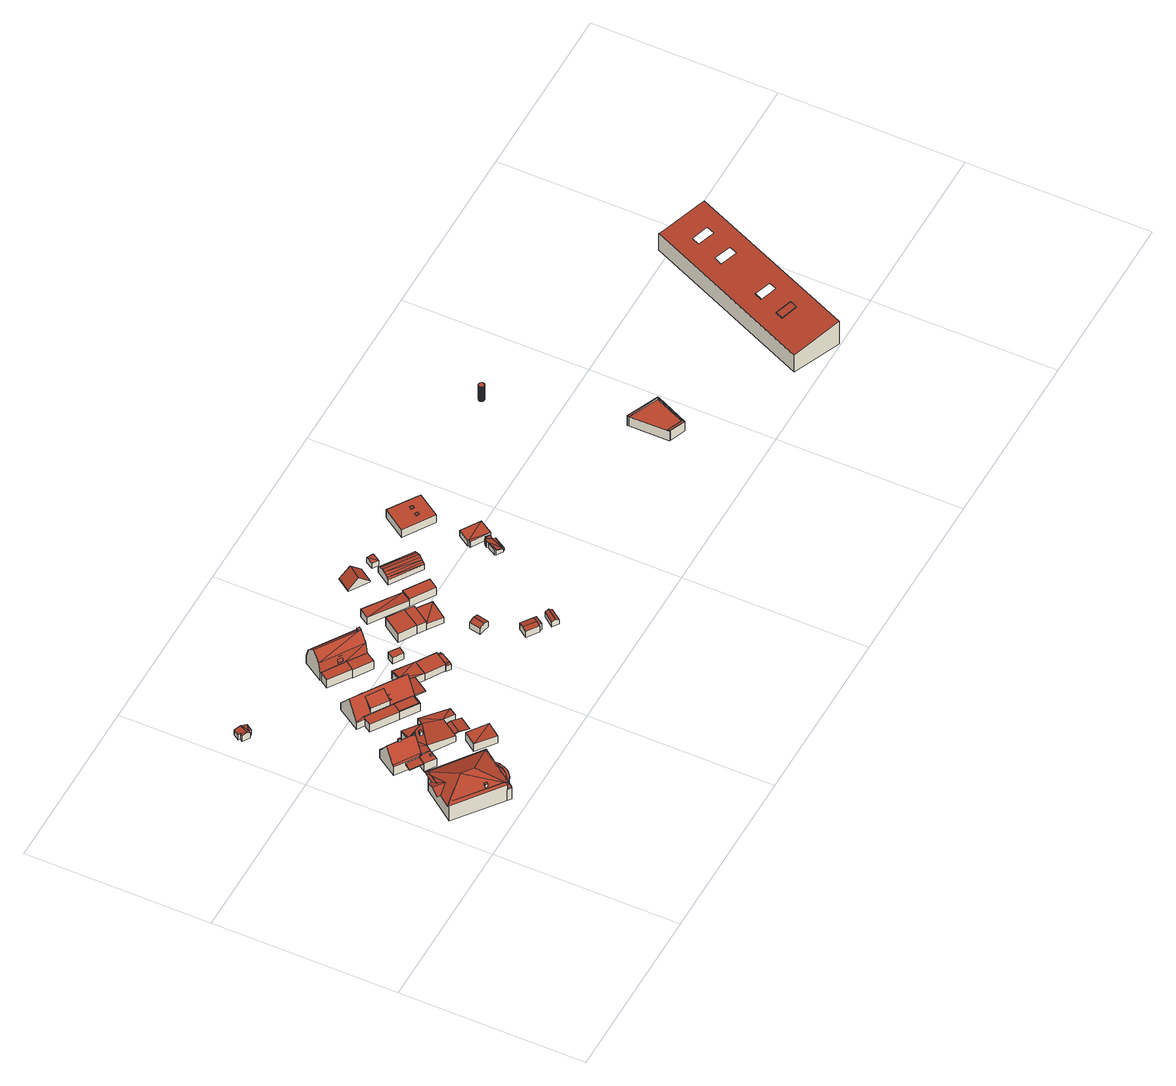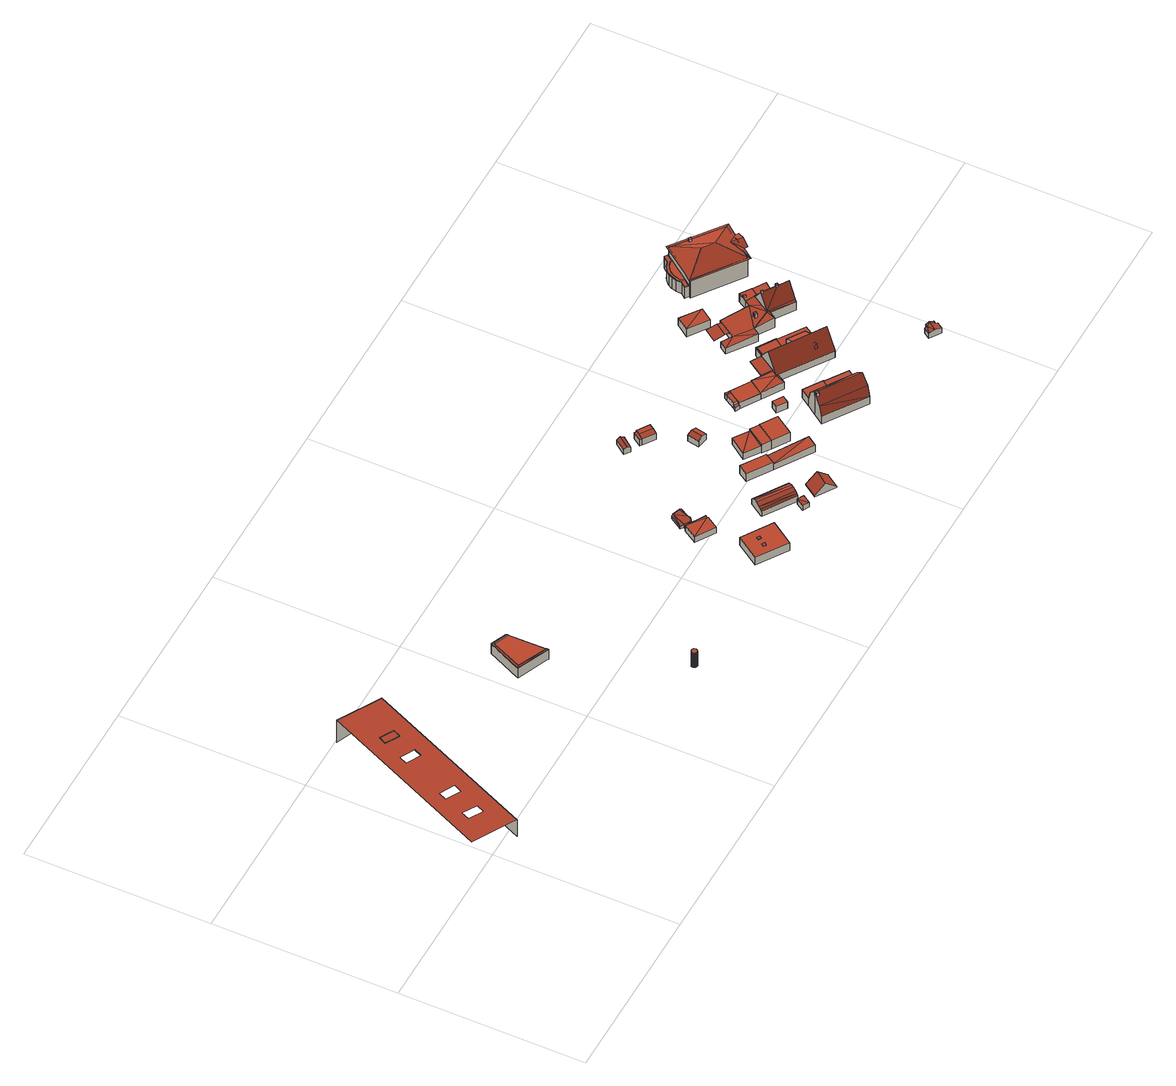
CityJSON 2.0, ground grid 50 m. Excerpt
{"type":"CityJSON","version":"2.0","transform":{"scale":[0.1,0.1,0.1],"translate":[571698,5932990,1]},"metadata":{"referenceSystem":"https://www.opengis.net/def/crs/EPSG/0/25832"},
"CityObjects":{
"building1":{"type":"Building","attributes":{"Grundfläche 2D":"194.973940","Grundhöhe NN":"5.534"},"children":["building1-1","building1-2"],"geometry":[{"type":"Solid","lod":"3","boundaries":[[[[0,1,2,3,4,5,6,7,8,9,10,11,12,13,14,15,16,17]],[[18,19,20,21,22,23,24,25,26,27,28,19]],[[22,21,29,30,23]],[[31,23,30,29,32,33]],[[24,23,31,33,34,25]],[[35,36,28,27,26]],[[37,35,38,39,40,41]],[[28,36,35,37,41]],[[19,42,19,28,41,40,39,43,20]],[[2,1,44,45,46,3]],[[47,4,3,46,45]],[[48,6,5,4,47,49]],[[50,8,7,6,48,51]],[[52,10,9,8,50,53]],[[11,10,52,54]],[[55,13,12,11,54,56]],[[57,15,14,13,55,58]],[[16,15,57,59]],[[16,59,60,0,17]],[[61,62,40,63,64,65]],[[64,63,66,1,0,60]],[[67,42,68,62,61,69]],[[70,71,72,24,31,30,22,18,19,67,69,73]],[[44,1,66,37,36,27,71,70]],[[64,60,59,57,58,55,56,54,52,53,50,51,48,49,47,45,44,70,73,69,61,65]],[[20,67,21]],[[43,39,40,62,68,42,67,20]],[[21,22,30,29]],[[67,19,21]],[[18,22,21,19]],[[30,31,33,32,29]],[[24,25,34,33,31]],[[26,25,24,72,71]],[[36,37,35,26,27]],[[26,71,27]],[[40,39,38,35,37,66,63]]]],"semantics":{"surfaces":[{"type":"RoofSurface"},{"type":"WallSurface"},{"type":"GroundSurface"}],"values":[[0,0,0,0,0,0,0,0,0,1,1,1,1,1,1,1,1,1,1,1,1,1,1,1,2,0,0,0,0,0,0,0,0,0,0,0]]}}]},
"building1-1":{"type":"BuildingInstallation","parents":["building1"],"geometry":[{"type":"MultiSurface","lod":"3","boundaries":[[[74,75,76,77,78,79,80,81,82,83,84,85,86,87,88,89,90,91,92,93,94,95,96,97,98,99,100,101]],[[89,88,17,102]],[[102,103,90,89]],[[91,90,103,104]],[[105,93,92,91,104,106]],[[105,107,94,93]],[[107,108,109,96,95,94]],[[97,96,109,110]],[[110,111,98,97]],[[112,99,98,111]],[[112,113,100,99]],[[101,100,113,2]],[[101,2,114]],[[3,4,75,74]],[[4,5,6,77,76,75]],[[6,7,8,79,78,77]],[[8,9,10,81,80,79]],[[10,11,82,81]],[[11,12,13,84,83,82]],[[14,15,86,85,84,13]],[[15,16,87,86]],[[16,17,88,87]],[[46,3,74,101,114]]],"semantics":{"surfaces":[{"type":"RoofSurface"},{"type":"WallSurface"}],"values":[0,1,1,1,1,1,1,1,1,1,1,1,1,1,1,1,1,1,1,1,1,1,1]}}]},
"building1-2":{"type":"BuildingInstallation","parents":["building1"],"geometry":[{"type":"MultiSurface","lod":"3","boundaries":[[[115,116,117,118]],[[118,117,119,120]],[[115,118,120,121]],[[116,115,121,122]],[[117,116,122,119]]],"semantics":{"surfaces":[{"type":"RoofSurface"},{"type":"WallSurface"}],"values":[0,1,1,1,1]}}]},
"building2":{"type":"Building","attributes":{"Grundfläche 2D":"8.805432","Grundhöhe NN":"5.293"},"geometry":[{"type":"Solid","lod":"3","boundaries":[[[[123,124,125,126,127]],[[124,123,128]],[[129,124,130]],[[125,124,129]],[[131,129,132]],[[125,129,131]],[[127,126,133,134]],[[123,127,134,135]],[[128,123,135,136]],[[130,124,128,136,137]],[[129,130,137,138]],[[132,129,138,139]],[[131,132,139,140]],[[133,126,125,131,140]],[[135,134,133,140,139,138,137,136]]]],"semantics":{"surfaces":[{"type":"RoofSurface"},{"type":"WallSurface"},{"type":"GroundSurface"}],"values":[[0,0,0,0,0,0,1,1,1,1,1,1,1,1,2]]}}]},
"building3":{"type":"Building","attributes":{"Grundfläche 2D":"173.697219","Grundhöhe NN":"5.300"},"children":["building3-1","building3-2","building3-3","building3-4","building3-5"],"geometry":[{"type":"Solid","lod":"3","boundaries":[[[[141,142,143]],[[144,141,145]],[[144,142,141]],[[146,147,145]],[[147,144,145]],[[146,148,149,150,151,152,147]],[[144,147,153,154,155]],[[156,157,155]],[[157,158,155]],[[158,144,155]],[[159,160,161,162,163,164]],[[165,145,166,167]],[[166,168,167]],[[166,145,141,169]],[[165,170,171,145]],[[172,173,145,171,174,175]],[[176,177,178,172,175,174,171,170]],[[177,176,179,180,181]],[[182,151,181]],[[151,177,181]],[[183,184,185,186]],[[187,184,183,188]],[[189,179,176,170,165,167,190,191]],[[192,193,159,164,182,181,180,179,189,194]],[[182,164,163,151]],[[150,149,148,146,145,141,145,173,172,178,177,151]],[[167,168,195,190]],[[143,166,169,141]],[[151,163,162,152]],[[152,162,196,197,147]],[[153,147,197,198]],[[198,199,155,154,153],[185,200,201,186]],[[156,155,199,202]],[[157,156,202,203]],[[158,157,203,204]],[[144,158,204,205]],[[142,144,205,206]],[[168,166,143,142,206,195]],[[207,160,159,193,192,194,208,209]],[[160,207,209,208,210,161]],[[162,161,210,196]],[[211,188,183,186,201,212]],[[187,188,211,213]],[[214,200,185,184,187,213]],[[191,190,195,206,205,204,203,202,199,198,197,196,210,208,194,189]],[[214,212,201,200]],[[214,213,211,212]]]],"semantics":{"surfaces":[{"type":"RoofSurface"},{"type":"WallSurface"},{"type":"GroundSurface"}],"values":[[0,0,0,0,0,0,0,0,0,0,0,0,0,0,0,0,0,0,0,0,0,0,1,1,1,1,1,1,1,1,1,1,1,1,1,1,1,1,1,1,1,1,1,1,2,2,2]]}}]},
"building3-1":{"type":"BuildingInstallation","parents":["building3"],"geometry":[{"type":"MultiSurface","lod":"3","boundaries":[[[215,216,217,218]],[[218,217,219,220]],[[215,218,220,221]],[[216,215,221,222]],[[217,216,222,219]]],"semantics":{"surfaces":[{"type":"RoofSurface"},{"type":"WallSurface"}],"values":[0,1,1,1,1]}}]},
"building3-2":{"type":"BuildingInstallation","parents":["building3"],"geometry":[{"type":"MultiSurface","lod":"3","boundaries":[[[223,224,225,226]],[[226,225,227,228]],[[223,226,228,229]],[[224,223,229,230]],[[225,224,230,227]]],"semantics":{"surfaces":[{"type":"RoofSurface"},{"type":"WallSurface"}],"values":[0,1,1,1,1]}}]},
"building3-3":{"type":"BuildingInstallation","parents":["building3"],"geometry":[{"type":"MultiSurface","lod":"3","boundaries":[[[231,232,233,234,235,236]],[[235,234,173,237]],[[238,231,236,235,237,175]],[[232,231,238,178]],[[178,172,173,234,233,232]]],"semantics":{"surfaces":[{"type":"RoofSurface"},{"type":"WallSurface"}],"values":[0,1,1,1,1]}}]},
"building3-4":{"type":"BuildingInstallation","parents":["building3"],"geometry":[{"type":"MultiSurface","lod":"3","boundaries":[[[239,240,241,242,243,244]],[[240,245,171,241]],[[171,246,242,241]],[[244,243,242,246,247,248]],[[239,244,248,174,249]],[[245,240,239,249]]],"semantics":{"surfaces":[{"type":"RoofSurface"},{"type":"WallSurface"}],"values":[0,1,1,1,1,1]}}]},
"building3-5":{"type":"BuildingInstallation","parents":["building3"],"geometry":[{"type":"MultiSurface","lod":"3","boundaries":[[[250,251,207,193]],[[192,252,250,193]],[[209,192,193,207]],[[252,253,251,250]],[[253,209,207,251]],[[253,252,192,209]]],"semantics":{"surfaces":[{"type":"RoofSurface"},{"type":"WallSurface"},{"type":"OuterCeilingSurface"}],"values":[0,1,1,1,1,2]}}]},
"building4":{"type":"Building","attributes":{"Grundfläche 2D":"26.773908","Grundhöhe NN":"5.334"},"geometry":[{"type":"Solid","lod":"3","boundaries":[[[[254,255,256]],[[254,256,257]],[[258,259,256,255]],[[259,260,257,256]],[[260,261,254,257]],[[261,258,255,254]],[[261,260,259,258]]]],"semantics":{"surfaces":[{"type":"RoofSurface"},{"type":"WallSurface"},{"type":"GroundSurface"}],"values":[[0,0,1,1,1,1,2]]}}]},
"building5":{"type":"Building","attributes":{"Grundfläche 2D":"152.526077","Grundhöhe NN":"5.478"},"children":["building5-1","building5-2","building5-3","building5-4"],"geometry":[{"type":"Solid","lod":"3","boundaries":[[[[262,263,264,265]],[[266,267,268,269,270,271]],[[272,273,274,275]],[[276,277,278,267,266,271,270,274,273,279,280,281,282,283,284,285,286]],[[287,288,289,290,291,292]],[[293,292,291,290,294,295,272,296]],[[284,283,263,262]],[[282,281,264,263,283]],[[281,280,265,264]],[[280,284,262,265]],[[292,297,298,287]],[[288,287,298,299]],[[291,290,291,292]],[[274,270,269,300,301]],[[275,274,301,302]],[[273,272,295]],[[289,288,299,303,277,276,286,285,284,280,279,273,295,294,290]],[[304,268,267,278,277,303,305]],[[269,268,304,300]],[[275,296,272]],[[296,275,302,306,293]],[[292,293,306,297]],[[302,301,300,304,305,303,299,298,297,306]]]],"semantics":{"surfaces":[{"type":"RoofSurface"},{"type":"WallSurface"},{"type":"GroundSurface"}],"values":[[0,0,0,0,0,0,1,1,1,1,1,1,1,1,1,1,1,1,1,1,1,1,2]]}}]},
"building5-1":{"type":"BuildingInstallation","parents":["building5"],"geometry":[{"type":"MultiSurface","lod":"3","boundaries":[[[307,308,309,310,311]],[[311,310,312,313]],[[307,311,313,314]],[[308,307,314,315]],[[309,308,315,316]],[[310,309,316,312]]],"semantics":{"surfaces":[{"type":"RoofSurface"},{"type":"WallSurface"}],"values":[0,1,1,1,1,1]}}]},
"building5-2":{"type":"BuildingInstallation","parents":["building5"],"geometry":[{"type":"MultiSurface","lod":"3","boundaries":[[[317,318,319,320,321,322,323,324]],[[319,318,325,326]],[[327,328,322,321,320,319,326,329]],[[323,322,328,330]],[[331,325,318,317,324,323,330,332]]],"semantics":{"surfaces":[{"type":"RoofSurface"},{"type":"WallSurface"}],"values":[0,1,1,1,1]}}]},
"building5-3":{"type":"BuildingInstallation","parents":["building5"],"geometry":[{"type":"MultiSurface","lod":"3","boundaries":[[[291,333,294,295,296,293,292]],[[272,296,295]]],"semantics":{"surfaces":[{"type":"RoofSurface"},{"type":"WallSurface"}],"values":[0,1]}}]},
"building5-4":{"type":"BuildingInstallation","parents":["building5"],"geometry":[{"type":"MultiSurface","lod":"3","boundaries":[[[334,276,286,335,336,337]],[[337,336,291,292]],[[334,337,292,287]],[[276,334,287,288]],[[286,276,288,289]],[[335,286,289,338]],[[336,335,338,291]]],"semantics":{"surfaces":[{"type":"RoofSurface"},{"type":"WallSurface"}],"values":[0,1,1,1,1,1,1]}}]},
"building6":{"type":"Building","attributes":{"Grundfläche 2D":"59.624108","Grundhöhe NN":"5.288"},"children":["building6-1"],"geometry":[{"type":"Solid","lod":"3","boundaries":[[[[339,340,268]],[[341,268,342]],[[343,268,341]],[[339,268,343]],[[344,345,346]],[[347,348,345,344]],[[347,344,349]],[[350,351,352]],[[352,353,354,355,350]],[[356,357,358,359,360]],[[361,362,346,345]],[[268,340,363,364]],[[342,268,364,365]],[[342,365,366,353,341]],[[341,353,352,343]],[[343,352,367,368,339]],[[340,339,368,363]],[[347,349,369,370]],[[348,347,370,371]],[[345,348,371,372]],[[344,354,353,366,369,349]],[[362,360,359,350,355,354,344,346]],[[350,359,373,374,351]],[[352,351,374,367]],[[357,356,375,376]],[[358,357,376,377]],[[359,358,377,373]],[[361,345,372,375,356]],[[361,356,360,362]],[[370,369,366,365,364,363,368,367,374,373,377,376,375,372,371]]]],"semantics":{"surfaces":[{"type":"RoofSurface"},{"type":"WallSurface"},{"type":"GroundSurface"}],"values":[[0,0,0,0,0,0,0,0,0,0,0,1,1,1,1,1,1,1,1,1,1,1,1,1,1,1,1,1,1,2]]}}]},
"building6-1":{"type":"BuildingInstallation","parents":["building6"],"geometry":[{"type":"MultiSurface","lod":"3","boundaries":[[[378,379,380,381]],[[379,378,342,382]],[[380,379,382,383]],[[381,380,383,384]],[[378,381,384,342]],[[382,342,384,383]]],"semantics":{"surfaces":[{"type":"RoofSurface"},{"type":"WallSurface"},{"type":"OuterCeilingSurface"}],"values":[0,1,1,1,1,2]}}]},
"building7":{"type":"Building","attributes":{"Grundfläche 2D":"124.229030","Grundhöhe NN":"5.513"},"children":["building7-1","building7-2"],"geometry":[{"type":"Solid","lod":"3","boundaries":[[[[385,386,387]],[[386,388,387]],[[389,390,391]],[[392,393,390,389]],[[394,390,393]],[[395,396,397,386,385,391,390,394]],[[392,389,398,399,400]],[[401,402,392,400]],[[403,404,405,406,407]],[[406,408,409,410,407]],[[398,389,391,385,387,411,412]],[[398,412,413,399]],[[414,393,392,402,415,416]],[[417,418,388,386,397,396,395,394,393,414]],[[387,388,418,411]],[[404,403,407,401,400,399]],[[404,399,413,419,405]],[[406,405,419,420]],[[410,402,401,407]],[[408,406,420,421]],[[409,408,421,422]],[[409,422,415,402,410]],[[417,414,416,415,422,421,420,419,413,412,411,418]]]],"semantics":{"surfaces":[{"type":"RoofSurface"},{"type":"WallSurface"},{"type":"GroundSurface"}],"values":[[0,0,0,0,0,0,0,0,0,0,1,1,1,1,1,1,1,1,1,1,1,1,2]]}}]},
"building7-1":{"type":"BuildingInstallation","parents":["building7"],"geometry":[{"type":"MultiSurface","lod":"3","boundaries":[[[423,424,425,426]],[[426,425,427,428]],[[424,423,429,430]],[[423,426,428,429]],[[425,424,430,427]]],"semantics":{"surfaces":[{"type":"RoofSurface"},{"type":"WallSurface"}],"values":[0,1,1,1,1]}}]},
"building7-2":{"type":"BuildingInstallation","parents":["building7"],"geometry":[{"type":"MultiSurface","lod":"3","boundaries":[[[431,432,433,434,435,436]],[[434,433,432,396,437,438]],[[438,439,390,435,434]],[[390,393,436,435]],[[393,394,395,396,432,431,436]]],"semantics":{"surfaces":[{"type":"RoofSurface"},{"type":"WallSurface"}],"values":[0,1,1,1,1]}}]},
"building8":{"type":"Building","attributes":{"Grundfläche 2D":"6.473067","Grundhöhe NN":"5.505"},"geometry":[{"type":"Solid","lod":"3","boundaries":[[[[440,441,442,443]],[[444,445,443,442]],[[445,446,440,443]],[[446,447,441,440]],[[447,444,442,441]],[[447,446,445,444]]]],"semantics":{"surfaces":[{"type":"RoofSurface"},{"type":"WallSurface"},{"type":"GroundSurface"}],"values":[[0,1,1,1,1,2]]}}]},
"building9":{"type":"Building","attributes":{"Grundfläche 2D":"73.632465","Grundhöhe NN":"5.394"},"geometry":[{"type":"Solid","lod":"3","boundaries":[[[[448,449,450,451]],[[452,453,454,455]],[[456,457,458]],[[456,458,459]],[[451,450,460,461]],[[451,461,462,453,448]],[[448,453,452,449]],[[449,452,463,460,450]],[[453,462,464,458,454]],[[465,455,454,458,457,466]],[[452,455,465,463]],[[459,458,464,467]],[[456,459,467,468]],[[457,456,468,466]],[[463,465,466,468,467,464,462,461,460]]]],"semantics":{"surfaces":[{"type":"RoofSurface"},{"type":"WallSurface"},{"type":"GroundSurface"}],"values":[[0,0,0,0,1,1,1,1,1,1,1,1,1,1,2]]}}]},
"building10":{"type":"Building","attributes":{"Grundfläche 2D":"9.948511","Grundhöhe NN":"5.311"},"geometry":[{"type":"Solid","lod":"3","boundaries":[[[[469,470,471,472]],[[473,470,469,474]],[[472,471,475,476]],[[477,474,469,472,476,478]],[[473,474,477,479]],[[475,471,470,473,479]],[[479,477,478,476,475]]]],"semantics":{"surfaces":[{"type":"RoofSurface"},{"type":"WallSurface"},{"type":"GroundSurface"}],"values":[[0,0,1,1,1,1,2]]}}]},
"building11":{"type":"Building","attributes":{"Grundfläche 2D":"11.794224","Grundhöhe NN":"5.205"},"geometry":[{"type":"Solid","lod":"3","boundaries":[[[[480,481,482,483]],[[484,485,480,483,486]],[[486,483,482,487,488]],[[484,486,488,489]],[[481,480,485,484,489,490]],[[482,481,490,487]],[[488,487,490,489]]]],"semantics":{"surfaces":[{"type":"RoofSurface"},{"type":"WallSurface"},{"type":"GroundSurface"}],"values":[[0,0,1,1,1,1,2]]}}]},
"building12":{"type":"Building","attributes":{"Grundfläche 2D":"1.903700","Grundhöhe NN":"5.216"},"geometry":[{"type":"Solid","lod":"3","boundaries":[[[[481,485,491,492]],[[485,481,490,493]],[[491,485,493,494]],[[492,491,494,495]],[[481,492,495,490]],[[493,490,495,494]]]],"semantics":{"surfaces":[{"type":"RoofSurface"},{"type":"WallSurface"},{"type":"GroundSurface"}],"values":[[0,1,1,1,1,2]]}}]},
"building13":{"type":"Building","attributes":{"Grundfläche 2D":"58.815966","Grundhöhe NN":"5.173"},"geometry":[{"type":"Solid","lod":"3","boundaries":[[[[496,497,498,499]],[[500,501,502]],[[503,501,500]],[[497,496,504,501,503]],[[497,503,505,506,498]],[[499,498,506,507]],[[496,499,507,504]],[[502,501,504,508]],[[500,502,508,509]],[[503,500,509,505]],[[507,506,505,509,508,504]]]],"semantics":{"surfaces":[{"type":"RoofSurface"},{"type":"WallSurface"},{"type":"GroundSurface"}],"values":[[0,0,0,1,1,1,1,1,1,1,2]]}}]},
"building14":{"type":"Building","attributes":{"Grundfläche 2D":"7.337518","Grundhöhe NN":"5.225"},"geometry":[{"type":"Solid","lod":"3","boundaries":[[[[510,511,512,513]],[[514,511,510,515]],[[513,512,516,517]],[[515,510,513,517,518]],[[514,515,518,519]],[[516,512,511,514,519]],[[518,517,516,519]]]],"semantics":{"surfaces":[{"type":"RoofSurface"},{"type":"WallSurface"},{"type":"GroundSurface"}],"values":[[0,0,1,1,1,1,2]]}}]},
"building15":{"type":"Building","attributes":{"Grundfläche 2D":"27.058063","Grundhöhe NN":"5.351"},"geometry":[{"type":"Solid","lod":"3","boundaries":[[[[520,521,522,523]],[[524,521,520,525]],[[523,522,526,527]],[[525,520,523,527,528]],[[524,525,528,529]],[[526,522,521,524,529]],[[527,526,529,528]]]],"semantics":{"surfaces":[{"type":"RoofSurface"},{"type":"WallSurface"},{"type":"GroundSurface"}],"values":[[0,0,1,1,1,1,2]]}}]},
"building16":{"type":"Building","attributes":{"Grundfläche 2D":"47.176078","Grundhöhe NN":"4.279"},"geometry":[{"type":"Solid","lod":"3","boundaries":[[[[530,531,532,533]],[[534,533,535]],[[530,533,534]],[[536,534,535,537]],[[538,536,537,539]],[[540,539,541]],[[538,539,540]],[[542,540,541,543]],[[544,543,545]],[[542,543,544]],[[545,543,541,539,537,535,533,532,546,547]],[[544,545,547,548]],[[549,550,551,531,530,534,536,538,540,542,544,548,552]],[[532,531,551,546]],[[549,552,548,547,546,551,550]]]],"semantics":{"surfaces":[{"type":"RoofSurface"},{"type":"WallSurface"},{"type":"GroundSurface"}],"values":[[0,0,0,0,0,0,0,0,0,0,1,1,1,1,2]]}}]},
"building17":{"type":"Building","attributes":{"Grundfläche 2D":"4.724435","Grundhöhe NN":"4.959"},"geometry":[{"type":"Solid","lod":"3","boundaries":[[[[553,554,555]],[[556,554,553]],[[557,558,555,554]],[[558,559,553,555]],[[559,560,556,553]],[[560,557,554,556]],[[560,559,558,557]]]],"semantics":{"surfaces":[{"type":"RoofSurface"},{"type":"WallSurface"},{"type":"GroundSurface"}],"values":[[0,0,1,1,1,1,2]]}}]},
"building18":{"type":"Building","attributes":{"Grundfläche 2D":"13.531145","Grundhöhe NN":"5.141"},"geometry":[{"type":"Solid","lod":"3","boundaries":[[[[561,562,563]],[[564,563,565]],[[566,563,564]],[[561,563,566]],[[567,566,568]],[[569,566,567]],[[570,569,571]],[[572,573,569,570]],[[574,575,561,566,569,573]],[[570,571,576]],[[577,575,578]],[[561,575,577]],[[579,580,563,562]],[[580,581,565,563]],[[581,582,564,565]],[[582,583,566,564]],[[583,584,568,566]],[[584,585,567,568]],[[585,586,569,567]],[[586,587,571,569]],[[587,588,576,571]],[[588,589,570,576]],[[589,590,572,570]],[[590,591,573,572]],[[591,592,574,573]],[[592,593,575,574]],[[593,594,578,575]],[[595,579,562,561]],[[594,596,577,578]],[[596,595,561,577]],[[592,591,590,589,588,587,586,585,584,583,582,581,580,579,595,596,594,593]]]],"semantics":{"surfaces":[{"type":"RoofSurface"},{"type":"WallSurface"},{"type":"GroundSurface"}],"values":[[0,0,0,0,0,0,0,0,0,0,0,0,1,1,1,1,1,1,1,1,1,1,1,1,1,1,1,1,1,1,2]]}}]},
"building19":{"type":"Building","attributes":{"Grundfläche 2D":"26.297124","Grundhöhe NN":"5.082"},"geometry":[{"type":"Solid","lod":"3","boundaries":[[[[597,598,599,600]],[[600,601,602]],[[602,597,600]],[[603,604,599,598]],[[604,605,600,599]],[[605,606,601,600]],[[606,607,602,601]],[[607,608,597,602]],[[608,603,598,597]],[[603,608,607,606,605,604]]]],"semantics":{"surfaces":[{"type":"RoofSurface"},{"type":"WallSurface"},{"type":"GroundSurface"}],"values":[[0,0,0,1,1,1,1,1,1,2]]}}]},
"building20":{"type":"Building","attributes":{"Grundfläche 2D":"71.374954","Grundhöhe NN":"5.288"},"children":["building20-1","building20-2"],"geometry":[{"type":"Solid","lod":"3","boundaries":[[[[609,610,611,612]],[[613,614,612,611]],[[614,615,609,612]],[[615,616,610,609]],[[616,613,611,610]],[[616,615,614,613]]]],"semantics":{"surfaces":[{"type":"RoofSurface"},{"type":"WallSurface"},{"type":"GroundSurface"}],"values":[[0,1,1,1,1,2]]}}]},
"building20-1":{"type":"BuildingInstallation","parents":["building20"],"geometry":[{"type":"MultiSurface","lod":"3","boundaries":[[[617,618,619,620]],[[620,619,621,622]],[[617,620,622,623]],[[618,617,623,624]],[[619,618,624,621]]],"semantics":{"surfaces":[{"type":"RoofSurface"},{"type":"WallSurface"}],"values":[0,1,1,1,1]}}]},
"building20-2":{"type":"BuildingInstallation","parents":["building20"],"geometry":[{"type":"MultiSurface","lod":"3","boundaries":[[[625,626,627,628]],[[629,630,628,627]],[[630,631,625,628]],[[626,625,631,632]],[[627,626,632,629]]],"semantics":{"surfaces":[{"type":"RoofSurface"},{"type":"WallSurface"}],"values":[0,1,1,1,1]}}]},
"building21":{"type":"Building","attributes":{"Grundfläche 2D":"1.768155","Grundhöhe NN":"5.900"},"geometry":[{"type":"Solid","lod":"3","boundaries":[[[[633,634,635,636,637,638,639,640,641,642,643,644,645,646,647,648,649,650,651,652,653,654,655,656,657,658,659,660,661,662,663,664,665,666,667,668,669,670,671,672,673,674,675,676,677,678,679]],[[680,681,641,640]],[[682,683,635,634]],[[683,684,636,635]],[[684,685,637,636]],[[686,680,640,639]],[[685,687,638,637]],[[687,686,639,638]],[[681,688,642,641]],[[688,689,643,642]],[[689,690,644,643]],[[690,691,645,644]],[[691,692,646,645]],[[692,693,647,646]],[[693,694,648,647]],[[694,695,649,648]],[[695,696,650,649]],[[696,697,651,650]],[[697,698,652,651]],[[698,699,653,652]],[[699,700,654,653]],[[700,701,655,654]],[[701,702,656,655]],[[702,703,657,656]],[[703,704,658,657]],[[704,705,659,658]],[[705,706,660,659]],[[706,707,661,660]],[[707,708,662,661]],[[708,709,663,662]],[[709,710,664,663]],[[710,711,665,664]],[[711,712,666,665]],[[712,713,667,666]],[[713,714,668,667]],[[714,715,669,668]],[[715,716,670,669]],[[716,717,671,670]],[[717,718,672,671]],[[718,719,673,672]],[[719,720,674,673]],[[720,721,675,674]],[[721,722,676,675]],[[722,723,677,676]],[[723,724,678,677]],[[724,725,679,678]],[[725,726,633,679]],[[726,682,634,633]],[[723,722,721,720,719,718,717,716,715,714,713,712,711,710,709,708,707,706,705,704,703,702,701,700,699,698,697,696,695,694,693,692,691,690,689,688,681,680,686,687,685,684,683,682,726,725,724]]]],"semantics":{"surfaces":[{"type":"RoofSurface"},{"type":"WallSurface"},{"type":"GroundSurface"}],"values":[[0,1,1,1,1,1,1,1,1,1,1,1,1,1,1,1,1,1,1,1,1,1,1,1,1,1,1,1,1,1,1,1,1,1,1,1,1,1,1,1,1,1,1,1,1,1,1,1,2]]}}]},
"building22":{"type":"Building","attributes":{"Grundfläche 2D":"72.382688","Grundhöhe NN":"2.314"},"children":["building22-1"],"geometry":[{"type":"Solid","lod":"3","boundaries":[[[[727,728,729,730,731,732,733,734,735]],[[730,729,736,737]],[[729,728,738,736]],[[731,730,737,739]],[[740,733,732,731,739,741]],[[742,735,734,733,740,743]],[[738,728,727,735,742,744]],[[738,744,742,743,740,741,739,737,736]]]],"semantics":{"surfaces":[{"type":"RoofSurface"},{"type":"WallSurface"},{"type":"GroundSurface"}],"values":[[0,1,1,1,1,1,1,2]]}}]},
"building22-1":{"type":"BuildingInstallation","parents":["building22"],"geometry":[{"type":"MultiSurface","lod":"3","boundaries":[[[745,746,747,748]],[[746,749,750,751,752]],[[752,747,746]],[[750,749,753,754,755]],[[746,745,729,756]],[[749,746,756,757]],[[753,749,757,758]],[[758,731,754,753]],[[731,732,733,750,755,754]],[[733,734,735,752,751,750]],[[727,728,748,747,752,735]],[[728,729,745,748]]],"semantics":{"surfaces":[{"type":"RoofSurface"},{"type":"WallSurface"}],"values":[0,0,0,0,1,1,1,1,1,1,1,1]}}]},
"building23":{"type":"Building","attributes":{"Grundfläche 2D":"26435.573661","Grundhöhe NN":"1.992"},"geometry":[{"type":"MultiSurface","lod":"3","boundaries":[[[759,760,761,762,763]],[[764,765,766,767]],[[768,769,766,765,770]],[[761,771,772,762]],[[767,766,769,773]],[[774,764,767,773,775]],[[768,775,773,769]],[[776,777,778,779]],[[759,780,781,782,761,760],[783,784,785,786],[787,788,789,790],[791,792,793,777,776,794],[764,774,775,768,770,765]],[[782,771,761]]],"semantics":{"surfaces":[{"type":"WallSurface"},{"type":"RoofSurface"}],"values":[0,0,0,0,1,0,0,0,1,1]}}]}
},
"vertices":[
[209,122,83],[143,34,83],[146,32,83],[153,27,83],[164,41,83],[176,45,83],[177,45,83],[178,45,83],[186,50,83],[197,60,83],[198,61,83],[204,72,83],[207,83,83],[208,87,83],[208,100,83],[208,101,83],[219,115,83],[212,120,83],[84,212,112],[87,215,112],[85,225,109],[83,221,109],[79,204,112],[69,160,119],[44,157,112],[34,156,109],[10,125,109],[22,127,113],[98,136,135],[63,195,109],[65,185,112],[54,171,119],[56,200,109],[41,181,119],[26,161,109],[142,26,109],[136,40,112],[140,37,112],[199,104,109],[217,127,109],[212,126,110],[129,114,135],[92,215,111],[91,221,109],[143,34,45],[153,27,45],[153,27,47],[164,41,45],[177,45,45],[176,45,45],[186,50,45],[178,45,45],[198,61,45],[197,60,45],[204,72,45],[208,87,45],[207,83,45],[208,101,45],[208,100,45],[219,115,45],[209,122,45],[212,127,45],[212,127,110],[209,123,110],[209,123,45],[212,126,45],[143,34,110],[88,217,111],[94,213,111],[88,217,45],[22,127,45],[22,127,112],[28,136,112],[87,215,45],
[153,27,86],[164,41,86],[176,45,86],[177,45,86],[178,45,86],[186,50,86],[197,60,86],[198,61,86],[204,72,86],[207,83,86],[208,87,86],[208,100,86],[208,101,86],[219,115,86],[212,120,86],[199,104,86],[202,100,86],[203,93,86],[202,88,86],[201,84,86],[199,76,86],[199,75,86],[193,65,86],[185,57,86],[174,51,86],[161,47,86],[158,49,86],[146,32,86],[199,104,83],[202,100,83],[203,93,83],[201,84,83],[202,88,83],[199,76,83],[199,75,83],[193,65,83],[185,57,83],[174,51,83],[161,47,83],[158,49,83],[146,32,47],
[100,71,124],[106,67,124],[110,72,124],[104,76,124],[110,72,116],[104,76,116],[100,71,113],[106,67,113],
[36,692,62],[41,677,66],[57,701,66],[42,711,60],[31,695,60],[32,684,62],[54,678,62],[50,672,62],[71,691,60],[60,675,60],[42,711,43],[31,695,43],[36,692,43],[32,684,43],[50,672,43],[54,678,43],[60,675,43],[71,691,43],
[194,322,75],[205,348,76],[190,325,76],[252,317,71],[193,321,75],[179,299,74],[193,274,72],[178,297,74],[177,296,74],[163,274,74],[162,272,74],[183,259,72],[259,230,63],[264,236,63],[293,280,64],[321,262,63],[333,282,62],[263,333,70],[153,274,71],[140,254,71],[168,235,71],[183,259,71],[162,272,71],[160,270,71],[129,364,75],[190,325,74],[132,368,72],[192,328,72],[194,322,74],[114,340,116],[140,323,116],[178,297,116],[179,299,113],[144,320,116],[174,300,116],[98,317,75],[163,274,75],[177,296,114],[95,312,73],[121,295,73],[153,274,73],[160,270,73],[274,229,65],[296,261,65],[285,268,62],[264,236,62],[321,245,59],[298,212,59],[95,312,43],[132,368,43],[129,364,43],[153,274,68],[153,274,70],[153,274,43],[192,328,43],[183,259,43],[193,274,43],[259,230,43],[293,280,43],[285,268,61],[264,236,61],[321,262,43],[333,282,43],[263,333,43],[252,317,43],[205,348,43],[140,254,70],[140,254,43],[140,254,68],[168,235,43],[298,212,58],[274,229,64],[321,245,58],[296,261,64],
[219,298,85],[223,305,85],[218,308,85],[214,301,85],[218,308,72],[214,301,72],[219,298,72],[223,305,72],
[172,246,75],[175,250,75],[170,254,75],[167,250,75],[170,254,71],[167,250,71],[172,246,71],[175,250,71],
[173,299,121],[177,296,121],[178,297,121],[179,299,121],[175,302,121],[174,300,121],[175,302,113],[173,299,114],
[145,322,122],[141,325,122],[140,323,122],[139,321,122],[142,319,122],[143,318,122],[141,325,113],[139,321,113],[142,319,113],[143,318,113],[145,322,113],
[121,295,70],[107,275,70],[121,295,68],[107,275,68],
[326,174,70],[274,211,70],[250,177,69],[301,139,67],[274,211,43],[250,177,43],[301,139,43],[326,174,43],
[267,410,93],[281,432,110],[238,460,110],[224,438,93],[285,437,118],[342,399,118],[362,431,68],[228,520,68],[207,488,118],[242,465,118],[207,447,72],[208,449,74],[186,457,68],[205,445,68],[323,373,74],[325,372,74],[325,373,75],[209,448,74],[224,438,74],[238,460,109],[272,437,109],[281,432,109],[267,410,74],[278,403,74],[322,374,74],[308,349,72],[323,373,72],[322,374,72],[278,403,72],[262,381,72],[261,380,72],[193,426,72],[209,448,72],[208,449,72],[205,445,72],[261,380,45],[308,349,45],[323,373,45],[228,520,45],[186,457,45],[205,445,45],[325,372,45],[362,431,45],[325,373,45],[193,426,45],
[277,420,94],[273,414,84],[279,410,84],[283,417,94],[277,421,94],[283,417,93],[277,421,93],[277,420,93],[273,414,83],[279,410,83],
[248,480,98],[248,479,99],[254,476,98],[256,479,94],[259,483,86],[259,484,86],[253,487,87],[252,485,90],[248,479,98],[254,476,97],[259,483,85],[259,484,85],[256,479,93],[253,487,86],[248,480,97],[252,485,89],
[195,427,72],
[308,349,74],[307,351,74],[262,381,74],[261,380,74],[307,351,72],
[373,457,69],[358,433,68],[403,385,67],[353,417,68],[427,422,66],[454,353,62],[467,352,63],[457,358,63],[450,353,61],[462,344,61],[452,355,62],[478,391,64],[428,423,64],[427,422,64],[403,385,65],[454,353,65],[473,384,64],[483,378,56],[489,386,56],[478,392,56],[478,391,56],[473,384,56],[483,378,63],[473,384,63],[358,433,43],[362,431,43],[353,417,43],[403,385,43],[427,422,43],[373,457,43],[452,355,43],[450,353,43],[462,344,43],[467,352,43],[478,391,43],[428,423,43],[483,378,43],[489,386,43],[478,392,43],
[353,417,72],[325,373,72],[351,356,70],[380,400,70],[325,373,68],[351,356,68],[380,400,68],
[319,653,100],[429,581,100],[325,661,71],[434,589,71],[292,612,100],[409,564,123],[306,632,123],[401,541,100],[414,560,122],[414,560,123],[415,561,122],[419,567,115],[422,570,111],[288,606,71],[290,604,71],[341,571,71],[349,566,71],[396,534,71],[330,578,73],[290,604,73],[274,581,73],[332,542,73],[349,566,73],[331,540,73],[379,509,73],[396,534,73],[325,661,45],[288,606,45],[290,604,45],[414,560,45],[396,534,45],[401,541,45],[415,561,45],[434,589,45],[274,581,45],[332,542,45],[331,540,45],[379,509,45],
[331,579,79],[342,572,78],[344,576,95],[334,583,95],[344,576,94],[334,583,94],[331,579,78],[342,572,77],
[415,561,126],[419,567,126],[417,568,126],[414,571,126],[409,564,126],[414,560,126],[417,568,115],[414,571,115],[409,564,122],
[440,459,67],[451,476,67],[426,493,67],[414,476,67],[426,493,45],[414,476,45],[440,459,45],[451,476,45],
[527,468,74],[559,518,74],[517,546,74],[483,496,74],[559,518,73],[527,468,73],[549,454,73],[582,503,73],[620,473,65],[580,501,66],[549,454,66],[587,427,65],[517,546,44],[483,496,44],[527,468,44],[559,518,44],[549,454,44],[582,503,44],[580,501,44],[587,427,44],[620,473,44],
[610,330,69],[617,362,69],[601,365,63],[595,334,63],[631,359,63],[625,327,63],[601,365,43],[595,334,43],[625,327,43],[610,330,43],[631,359,43],
[675,223,65],[684,236,63],[654,258,63],[645,245,65],[666,211,63],[669,214,63],[635,232,63],[654,258,42],[635,232,42],[666,211,42],[684,236,42],
[675,210,63],[690,232,63],[669,214,42],[675,210,42],[690,232,42],
[617,551,69],[601,524,69],[662,484,69],[679,510,69],[503,588,67],[617,551,62],[520,614,67],[601,524,63],[617,551,42],[601,524,42],[662,484,42],[679,510,42],[520,614,42],[503,588,42],
[702,186,64],[725,216,64],[717,222,57],[694,192,57],[732,210,57],[710,180,57],[717,222,42],[694,192,42],[710,180,42],[732,210,42],
[601,660,75],[626,696,75],[601,713,48],[576,676,48],[652,680,48],[627,643,48],[601,713,44],[576,676,44],[627,643,44],[652,680,44],
[754,587,56],[756,590,51],[673,645,51],[670,641,56],[750,581,59],[667,636,59],[743,571,63],[661,626,63],[739,564,62],[656,620,62],[735,558,59],[652,613,59],[732,554,56],[649,608,56],[730,551,51],[647,605,51],[673,645,33],[647,605,33],[730,551,33],[735,558,33],[754,587,33],[756,590,33],[732,554,33],
[687,650,58],[683,681,57],[671,660,58],[700,671,58],[683,681,40],[671,660,40],[687,650,40],[700,671,40],
[855,443,59],[841,418,59],[843,416,58],[859,405,52],[842,415,58],[860,407,52],[885,438,48],[864,405,50],[877,444,52],[869,456,56],[884,453,52],[867,457,57],[866,455,57],[861,456,59],[859,452,59],[872,460,56],[854,446,59],[858,452,59],[841,418,41],[843,416,41],[842,415,41],[859,405,41],[860,407,41],[864,405,41],[885,438,41],[877,444,41],[884,453,41],[872,460,41],[869,456,41],[867,457,41],[866,455,41],[861,456,41],[859,452,41],[858,452,41],[855,443,41],[854,446,41],
[909,489,60],[858,521,60],[838,489,61],[840,488,61],[836,482,61],[886,452,60],[858,521,41],[838,489,41],[840,488,41],[836,482,41],[886,452,41],[909,489,41],
[870,589,70],[911,651,70],[832,703,70],[790,641,70],[832,703,43],[790,641,43],[870,589,43],[911,651,43],
[866,646,72],[870,652,72],[864,657,72],[859,650,72],[864,657,70],[859,650,70],[866,646,70],[870,652,70],
[853,626,72],[857,632,72],[850,636,72],[846,630,72],[850,636,70],[846,630,70],[853,626,70],[857,632,70],
[1271,662,99],[1272,662,99],[1273,663,99],[1274,663,99],[1275,664,99],[1275,665,99],[1276,665,99],[1276,666,99],[1277,667,99],[1277,668,99],[1277,669,99],[1277,670,99],[1277,671,99],[1277,672,99],[1276,673,99],[1276,674,99],[1275,674,99],[1274,675,99],[1274,676,99],[1273,676,99],[1272,677,99],[1271,677,99],[1270,677,99],[1269,677,99],[1268,677,99],[1267,677,99],[1266,676,99],[1265,675,99],[1264,674,99],[1263,674,99],[1263,673,99],[1262,672,99],[1262,671,99],[1262,670,99],[1262,669,99],[1262,668,99],[1263,667,99],[1263,666,99],[1263,665,99],[1264,665,99],[1264,664,99],[1265,663,99],[1266,663,99],[1267,662,99],[1268,662,99],[1269,662,99],[1270,662,99],[1276,666,49],[1277,667,49],[1272,662,49],[1273,663,49],[1274,663,49],[1275,664,49],[1276,665,49],[1275,665,49],[1277,668,49],[1277,669,49],[1277,670,49],[1277,671,49],[1277,672,49],[1276,673,49],[1276,674,49],[1275,674,49],[1274,675,49],[1274,676,49],[1273,676,49],[1272,677,49],[1271,677,49],[1270,677,49],[1269,677,49],[1268,677,49],[1267,677,49],[1266,676,49],[1265,675,49],[1264,674,49],[1263,674,49],[1263,673,49],[1262,672,49],[1262,671,49],[1262,670,49],[1262,669,49],[1262,668,49],[1263,667,49],[1263,666,49],[1263,665,49],[1264,665,49],[1264,664,49],[1265,663,49],[1266,663,49],[1267,662,49],[1268,662,49],[1269,662,49],[1270,662,49],[1271,662,49],
[1381,335,46],[1379,336,46],[1379,331,46],[1380,224,46],[1382,223,46],[1420,207,46],[1424,206,46],[1464,294,46],[1465,298,46],[1379,331,13],[1380,224,13],[1379,336,13],[1382,223,13],[1424,206,13],[1420,207,13],[1465,298,13],[1464,294,13],[1381,335,13],
[1379,331,48],[1460,296,50],[1381,335,48],[1379,336,48],[1422,211,50],[1424,206,48],[1464,294,48],[1465,298,48],[1382,228,50],[1382,223,48],[1420,207,48],[1460,296,46],[1422,211,46],[1382,228,46],
[1843,5,89],[1755,43,74],[1715,60,68],[1715,60,10],[1843,5,10],[1812,157,75],[1803,137,75],[1803,137,77],[1812,157,77],[1844,119,82],[1844,119,84],[1816,131,77],[1921,525,68],[1921,525,10],[1853,139,84],[1829,150,78],[1853,139,81],[1844,229,75],[1835,209,75],[1835,209,77],[1844,229,77],[2048,468,87],[1932,519,70],[1922,524,68],[1938,327,81],[1895,345,75],[1905,367,75],[1947,348,81],[1980,425,81],[1971,403,81],[1929,422,75],[1938,443,75],[1886,211,81],[1877,191,81],[1862,197,79],[1875,216,79]
]}
